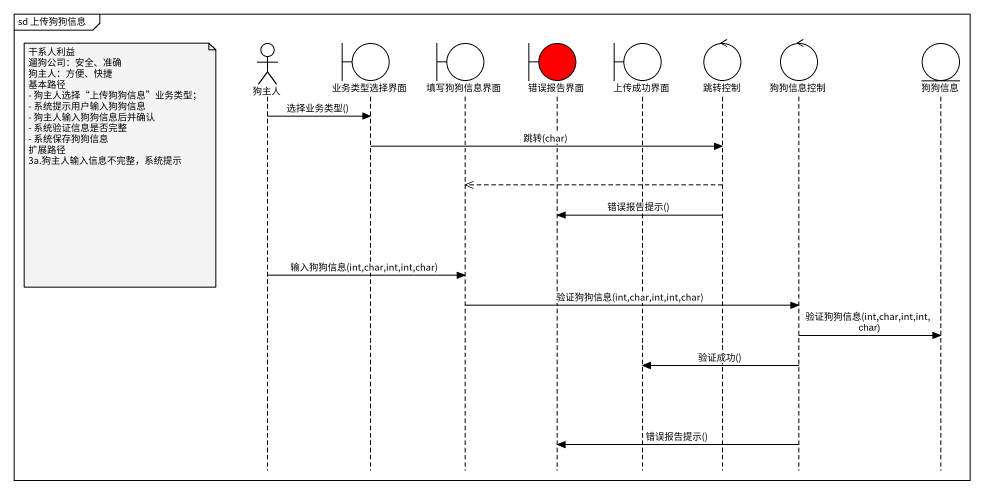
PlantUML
@startuml
mainframe sd 上传狗狗信息
hide footbox
actor 狗主人
boundary 业务类型选择界面
boundary 填写狗狗信息界面
boundary 错误报告界面 #FF0000
boundary 上传成功界面
control 跳转控制
control 狗狗信息控制
entity 狗狗信息

狗主人 -> 业务类型选择界面 : 选择业务类型()
业务类型选择界面 -> 跳转控制 : 跳转(char)
note left of 狗主人
  干系人利益
  遛狗公司：安全、准确
  狗主人：方便、快捷
  基本路径
  - 狗主人选择“上传狗狗信息”业务类型；
  - 系统提示用户输入狗狗信息
  - 狗主人输入狗狗信息后并确认
  - 系统验证信息是否完整
  - 系统保存狗狗信息
  扩展路径
  3a.狗主人输入信息不完整，系统提示
end note
跳转控制 -->> 填写狗狗信息界面
跳转控制 -> 错误报告界面 : 错误报告提示()
狗主人 -> 填写狗狗信息界面 : 输入狗狗信息(int,char,int,int,char)
填写狗狗信息界面 -> 狗狗信息控制 : 验证狗狗信息(int,char,int,int,char)
狗狗信息控制 -> 狗狗信息 : 验证狗狗信息(int,char,int,int,char)
狗狗信息控制 -> 上传成功界面 : 验证成功()
狗狗信息控制 -> 错误报告界面 : 错误报告提示()
@enduml
